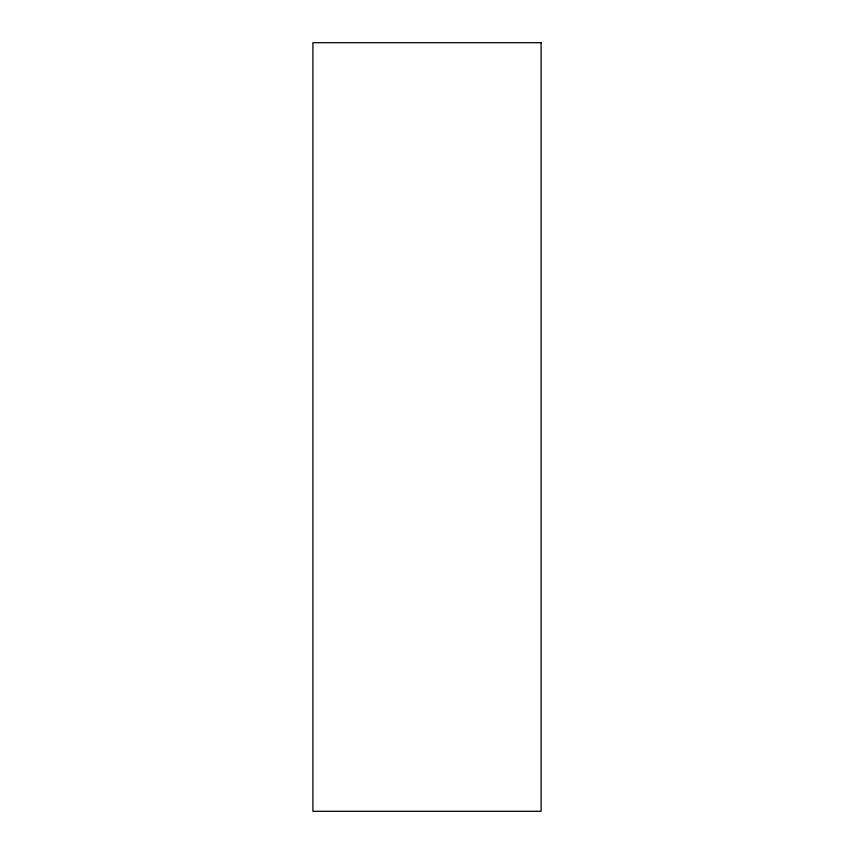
<?xml version="1.0" encoding="UTF-8"?>
<svg xmlns="http://www.w3.org/2000/svg" width="854" height="854" viewBox="0 0 854 854"><rect width="100%" height="100%" fill="white"/><g stroke="black" fill="none" stroke-linecap="round" stroke-linejoin="round"><path stroke-width="1.28" d="M541.094 42.7L312.906 42.7L312.906 811.3L541.094 811.3L541.094 42.7"/></g></svg>
